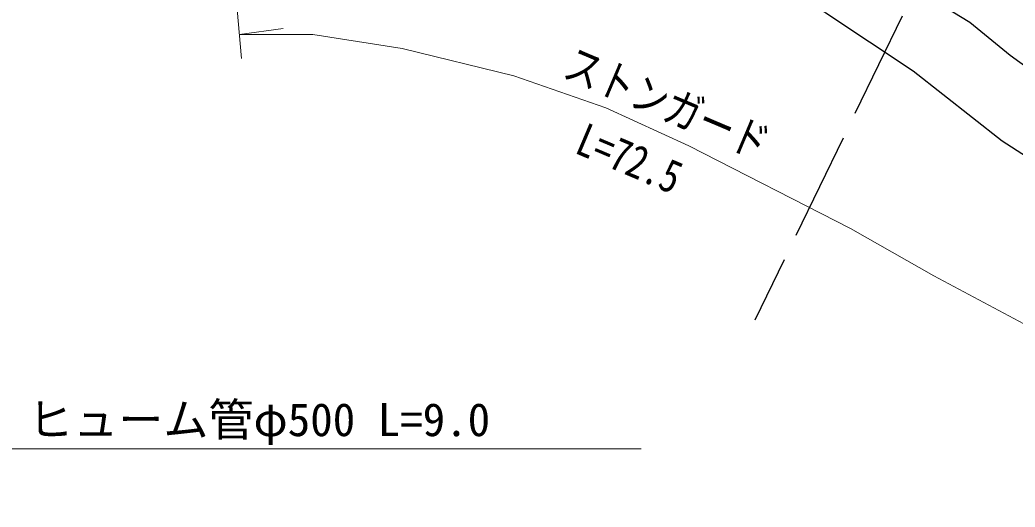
# Model space of a CAD drawing. Units: millimetres at full size, sheet at 1:1000; details may follow other scales. Extents: x 40000 to 680000, y 20000 to 380000.
# Drawn here: x 319802 to 374973, y 263601 to 290590 of the extents above; entities that cross this region are included whole.
import ezdxf
from ezdxf.enums import TextEntityAlignment as Align

# ---------------------------------------------------------------- set-up
doc = ezdxf.new("R2010")
doc.units = ezdxf.units.MM
doc.header["$LTSCALE"] = 1000
doc.linetypes.add('DASHED', pattern=[7.5, 6, -1.5])
for name, color, linetype, lineweight in [('M-BGD', 7, 'Continuous', 25), ('M-BMK-ROW', 30, 'DASHED', 25), ('M-STR-HTXT', 7, 'Continuous', 13)]:
    doc.layers.add(name, color=color, linetype=linetype, lineweight=lineweight)
doc.styles.add('ＭＳ ゴシック', font='')
doc.styles.get('ＭＳ ゴシック').set_extended_font_data('MS Gothic')

msp = doc.modelspace()

# ---------------------------------------------------------------- linework, layer by layer
at = {"layer": 'M-BGD'}
for points in [[(356334, 295776), (358783, 294269), (364485, 290983), (369318, 287768), (374260, 283884), (379644, 280416), (384302, 278294), (402735, 271476), (409975, 268363), (413717, 266111), (417542, 263516), (421468, 260313), (423860, 257669), (425636, 255159), (427571, 251153), (428601, 247105), (430874, 240998)], [(364708, 295483), (368794, 292724), (372456, 290465), (374694, 288645), (381251, 283883), (385960, 281318), (388952, 280287), (391962, 279640), (396363, 278912), (401117, 277501), (405178, 275770), (409537, 273518), (413258, 271237), (418686, 268126), (423774, 264754), (426395, 262603), (428223, 259868), (430028, 255202)]]:
    msp.add_lwpolyline(points, dxfattribs=at)
at = {"layer": 'M-BMK-ROW'}
msp.add_line((381785, 317797), (360546, 273949), dxfattribs=at)
at = {"layer": 'M-STR-HTXT'}
for p, q in [((330739, 304541), (332080, 288444)), ((331969, 289781), (334401, 290119))]:
    msp.add_line(p, q, dxfattribs=at)
for points in [[(317441, 314992), (317888, 266827), (354251, 266827)], [(331969, 289781), (336035, 289775), (340999, 289014), (347182, 287491), (352284, 285721), (356883, 283620), (365851, 279031), (370461, 276421), (380176, 271240), (383177, 269615)]]:
    msp.add_lwpolyline(points, dxfattribs=at)

# ---------------------------------------------------------------- texts
at = {"layer": 'M-STR-HTXT', "style": 'ＭＳ ゴシック', "width": 0.8}
for s, p in [('ストンガード', (355113, 284619)), ('L=72.5', (353025, 281575))]:
    msp.add_text(s, height=1833, rotation=337.049, dxfattribs=at).set_placement(p, align=Align.BOTTOM_CENTER)
at = {"layer": 'M-STR-HTXT', "style": 'ＭＳ ゴシック'}
msp.add_text('ヒューム管φ500 L=9.0', height=1833, dxfattribs=at).set_placement((320253, 266981), align=Align.BOTTOM_LEFT)

doc.saveas('drawing.dxf')
